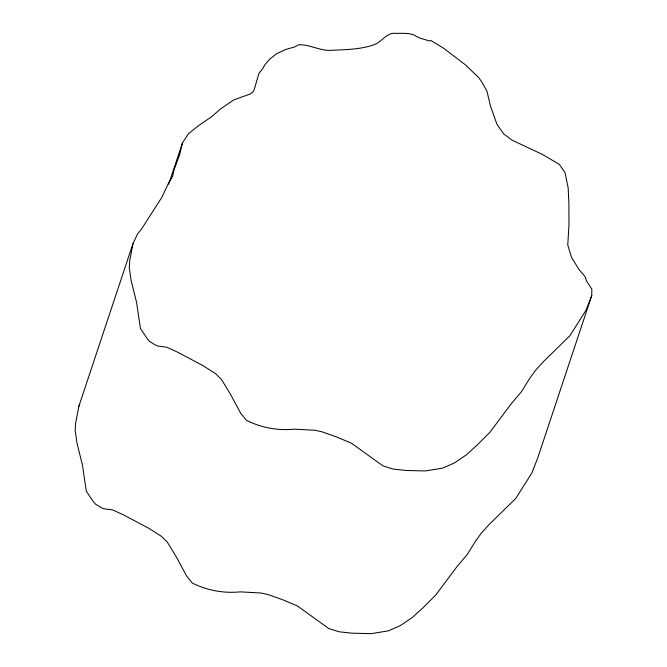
<?xml version="1.0" encoding="UTF-8"?>
<svg xmlns="http://www.w3.org/2000/svg" width="667" height="667" viewBox="0 0 667 667"><rect width="100%" height="100%" fill="white"/><g stroke="black" fill="none" stroke-linecap="round" stroke-linejoin="round"><path stroke-width="1" d="M182.5 142.755L179.615 154.686L173.912 170.318L172.561 176.538L168.709 182.716L161.873 197.29L141.971 228.339L137.444 234.175L133 243.58L78.873 406.278L75.629 423.145L75.163 430.515L76.997 443.096L82.458 465.199L86.326 491.229L93.388 501.734L95.498 504.127L103.11 508.654L112.631 509.93L123.078 514.666L148.749 528.256L161.447 536.343L167.342 542.179L176.513 557.22L186.527 575.904L192.279 583.016A86.318 84.709 18.4 0 0 240.178 591.871L261.022 592.988L268.276 594.639L282.75 599.791L297.282 605.886L328.831 628.581L339.019 631.774L351.943 633.166L371.185 633.65L388.427 630.849L400.15 625.713L412.039 617.692L422.686 608.079L435.826 594.914L456.903 566.75L467.467 554.202L475.154 541.746L481.19 533.317L489.361 524.279L515.783 498.441L531.824 473.045L537.627 458.254L591.754 295.556L591.837 289.203L586.543 281.015L585.117 276.688L578.939 269.368L571.552 257.504L567.75 245.022L568.968 225.246L568.909 203.443L568.151 187.811L564.974 172.419L559.371 164.424L542.488 154.452L512.139 140.203L503.568 133.809L496.94 124.279L490.453 105.995L487.018 91.346L482.324 82.766L478.631 77.489L465.224 64.674L443.405 48.082L430.832 40.545L429.064 40.954C424.004 38.978 418.726 38.528 414.357 35.084C408.721 32.975 402.718 33.25 396.798 33.433C386.41 31.541 381.832 42.821 372.728 45.181C359.496 49.541 344.972 49.633 331.115 50.342C320.002 50.984 309.947 44.422 298.783 44.756L294.614 46.957L285.734 49.45L276.663 53.685L269.726 59.163L264.882 64.732L262.448 69.043L258.929 73.395L254.085 89.995L252.693 92.138L250.183 94.022L233.834 99.875L220.702 108.804L211.297 116.983L198.699 125.504L188.461 133.784L182.5 142.755L168.718 184.175M133 243.58L129.757 260.447L129.29 267.817L131.124 280.39L136.585 302.501L140.454 328.531L147.507 339.036L149.616 341.429L154.252 344.322L157.229 345.948L166.758 347.232L177.205 351.968L202.868 365.558L215.574 373.637L221.469 379.481L230.632 394.514L240.654 413.198L246.406 420.31A86.318 84.709 18.4 0 0 294.305 429.173L315.149 430.282L322.403 431.933L336.877 437.085L351.401 443.188L382.958 465.883L393.146 469.068L406.07 470.468L425.304 470.944L442.554 468.142L454.277 463.015L466.166 454.994L476.813 445.381L489.953 432.216L511.03 404.044L521.594 391.504L529.273 379.048L535.318 370.61L543.48 361.581L569.901 335.743L585.943 310.338L591.754 295.556M78.873 406.278L79.765 404.402"/></g></svg>
